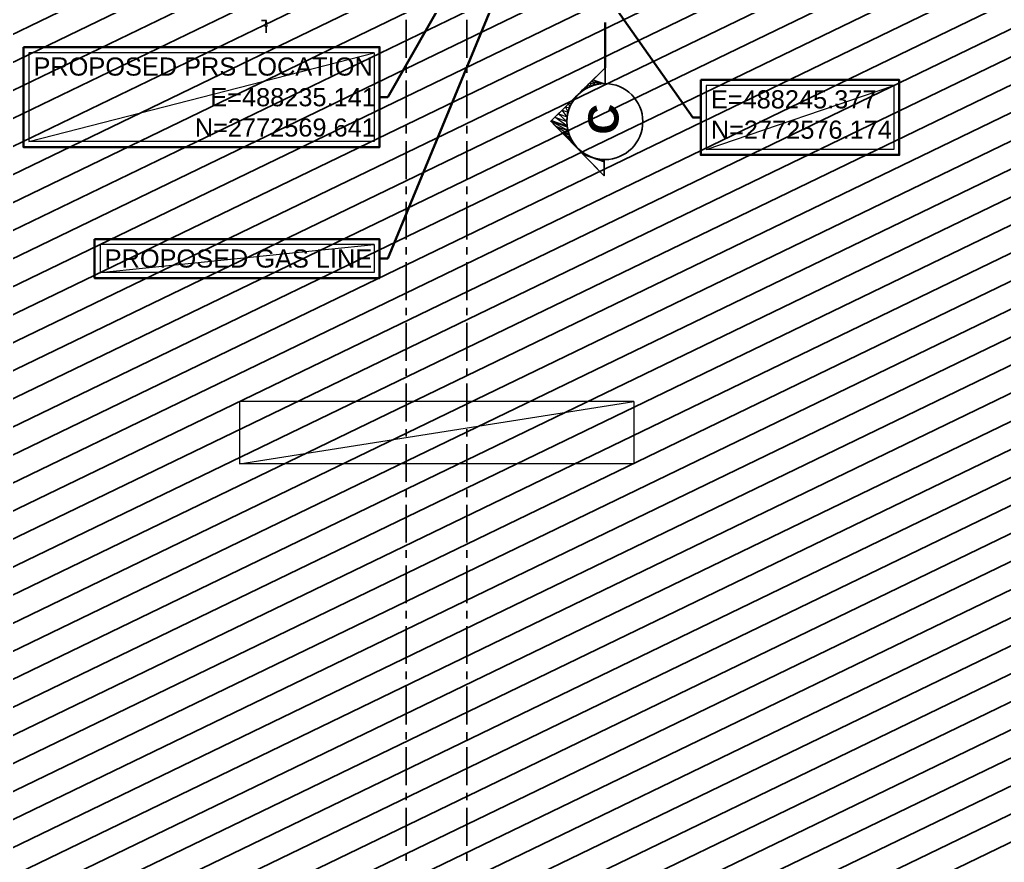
# Model space of a CAD drawing. Header units: inches. Extents: x 27 to 868, y 19 to 613.
# Drawn here: x 262.4 to 554.9, y 220.1 to 470.3 of the extents above; entities that cross this region are included whole.
import ezdxf

# ---------------------------------------------------------------- set-up
doc = ezdxf.new("R2010")
doc.units = ezdxf.units.IN
doc.header["$MEASUREMENT"] = 0
doc.layers.add('PDF_Geometry', color=7, linetype='Continuous')
doc.layers.add('PDF_Text', color=7, linetype='Continuous')
doc.styles.add('PDF Arial', font='arial.ttf')
doc.styles.add('PDF Arial Bold', font='arialbd.ttf')

msp = doc.modelspace()

# ---------------------------------------------------------------- linework, layer by layer
at = {"layer": 'PDF_Geometry', "lineweight": 30}
for points in [[(409.14, 489.96), (408.65, 488.88), (371.72, 399.39), (369.28, 399.39)], [(428.69, 489.1), (462.29, 441.32), (464.68, 441.32)], [(390.68, 480.59), (371.72, 447.35), (369.28, 447.35)], [(263.49, 462.21), (369.28, 462.21), (369.28, 432.53), (263.49, 432.53), (263.49, 462.21)], [(464.68, 452.44), (523.68, 452.44), (523.68, 430.19), (464.68, 430.19), (464.68, 452.44)], [(284.61, 405.15), (369.28, 405.15), (369.28, 393.58), (284.61, 393.58), (284.61, 405.15)]]:
    msp.add_lwpolyline(points, dxfattribs=at)
at = {"layer": 'PDF_Geometry', "color": 132, "lineweight": 25, "true_color": 0x00dddd}
for points in [[(151.12, 413.3), (294.7, 482.66)], [(151.12, 404.97), (311.95, 482.66)], [(151.12, 396.64), (329.2, 482.66)], [(151.12, 388.31), (346.45, 482.66)], [(151.12, 379.97), (363.7, 482.66)], [(151.12, 371.64), (380.9, 482.66)], [(151.12, 363.31), (398.15, 482.66)], [(151.12, 355.02), (415.4, 482.66)], [(151.12, 346.69), (432.65, 482.66)], [(151.12, 338.36), (449.9, 482.66)], [(151.12, 330.03), (467.15, 482.66)], [(151.12, 321.69), (484.4, 482.66)], [(151.12, 313.36), (501.65, 482.66)], [(151.12, 305.03), (518.9, 482.66)], [(151.12, 296.7), (536.11, 482.66)], [(151.12, 288.37), (553.36, 482.66)], [(151.12, 280.03), (570.61, 482.66)], [(151.12, 271.7), (587.86, 482.66)], [(151.12, 263.37), (605.11, 482.66)], [(151.12, 255.04), (621.32, 482.17)], [(151.12, 246.71), (621.32, 473.83)], [(151.12, 238.37), (621.32, 465.5)], [(151.12, 230.04), (621.32, 457.17)], [(151.12, 221.71), (621.32, 448.84)], [(151.12, 213.38), (621.32, 440.51)], [(166.79, 212.61), (621.32, 432.17)], [(184.04, 212.61), (621.32, 423.84)], [(201.29, 212.61), (621.32, 415.51)], [(218.54, 212.61), (621.32, 407.22)], [(235.79, 212.61), (621.32, 398.89)], [(253.04, 212.61), (621.32, 390.56)], [(270.29, 212.61), (621.32, 382.23)], [(287.5, 212.61), (621.32, 373.89)], [(304.74, 212.61), (621.32, 365.56)], [(321.99, 212.61), (621.32, 357.23)], [(339.24, 212.61), (621.32, 348.9)], [(356.49, 212.61), (621.32, 340.57)], [(373.74, 212.61), (621.32, 332.23)], [(390.99, 212.61), (621.32, 323.9)], [(408.24, 212.61), (621.32, 315.57)], [(425.49, 212.61), (621.32, 307.24)], [(442.7, 212.61), (621.32, 298.9)], [(459.95, 212.61), (621.32, 290.57)], [(477.2, 212.61), (621.32, 282.24)], [(494.45, 212.61), (621.32, 273.91)], [(511.7, 212.61), (621.32, 265.58)], [(528.95, 212.61), (621.32, 257.24)]]:
    msp.add_lwpolyline(points, dxfattribs=at)
at = {"layer": 'PDF_Geometry', "lineweight": 25}
for points in [[(334.15, 470.1), (335.73, 470.1)], [(335.55, 468.29), (335.55, 466.49)]]:
    msp.add_lwpolyline(points, dxfattribs=at)
at = {"layer": 'PDF_Geometry', "lineweight": 0}
msp.add_lwpolyline([(335.82, 468.29), (335.24, 468.29), (335.55, 470.1), (335.82, 468.29)], dxfattribs=at)
at = {"layer": 'PDF_Geometry', "color": 9, "lineweight": 25, "true_color": 0xbababa}
for points in [[(377.21, 470.32), (377.21, 459.06)], [(395.23, 470.32), (395.23, 459.06)], [(377.21, 456.81), (377.21, 454.56)], [(395.23, 456.81), (395.23, 454.56)], [(377.21, 452.31), (377.21, 441.05)], [(395.23, 452.31), (395.23, 441.05)], [(377.21, 438.79), (377.21, 436.54)], [(395.23, 438.79), (395.23, 436.54)], [(377.21, 434.29), (377.21, 423.03)], [(395.23, 434.29), (395.23, 423.03)], [(377.21, 420.78), (377.21, 418.53)], [(395.23, 420.78), (395.23, 418.53)], [(377.21, 416.27), (377.21, 405.06)], [(395.23, 416.27), (395.23, 405.06)], [(377.21, 402.81), (377.21, 400.56)], [(395.23, 402.81), (395.23, 400.56)], [(377.21, 398.3), (377.21, 387.04)], [(395.23, 398.3), (395.23, 387.04)], [(377.21, 384.79), (377.21, 382.54)], [(395.23, 384.79), (395.23, 382.54)], [(377.21, 380.29), (377.21, 369.03)], [(395.23, 380.29), (395.23, 369.03)], [(377.21, 366.78), (377.21, 364.53)], [(395.23, 366.78), (395.23, 364.53)], [(377.21, 362.27), (377.21, 351.01)], [(395.23, 362.27), (395.23, 351.01)], [(377.21, 348.76), (377.21, 346.51)], [(395.23, 348.76), (395.23, 346.51)], [(377.21, 344.26), (377.21, 333.04)], [(395.23, 344.26), (395.23, 333.04)], [(377.21, 330.79), (377.21, 328.54)], [(395.23, 330.79), (395.23, 328.54)], [(377.21, 326.29), (377.21, 315.03)], [(395.23, 326.29), (395.23, 315.03)], [(377.21, 312.78), (377.21, 310.52)], [(395.23, 312.78), (395.23, 310.52)], [(377.21, 308.27), (377.21, 297.01)], [(395.23, 308.27), (395.23, 297.01)], [(377.21, 294.76), (377.21, 292.51)], [(395.23, 294.76), (395.23, 292.51)], [(377.21, 290.26), (377.21, 279)], [(395.23, 290.26), (395.23, 279)], [(377.21, 276.75), (377.21, 274.49)], [(395.23, 276.75), (395.23, 274.49)], [(377.21, 272.29), (377.21, 261.03)], [(395.23, 272.29), (395.23, 261.03)], [(377.21, 258.78), (377.21, 256.52)], [(395.23, 258.78), (395.23, 256.52)], [(377.21, 254.27), (377.21, 243.01)], [(395.23, 254.27), (395.23, 243.01)], [(377.21, 240.76), (377.21, 238.51)], [(395.23, 240.76), (395.23, 238.51)], [(377.21, 236.26), (377.21, 225)], [(395.23, 236.26), (395.23, 225)], [(377.21, 222.74), (377.21, 220.49)], [(395.23, 222.74), (395.23, 220.49)]]:
    msp.add_lwpolyline(points, dxfattribs=at)
at = {"layer": 'PDF_Geometry', "color": 6, "lineweight": 30}
msp.add_lwpolyline([(436.3, 456.09), (436.3, 469.56)], dxfattribs=at)
at = {"layer": 'PDF_Geometry', "color": 254, "lineweight": 0, "true_color": 0xdcdcdc}
for points in [[(265.11, 460.55), (265.11, 434.2), (367.66, 460.55), (265.11, 460.55)], [(265.11, 434.2), (367.66, 460.55), (367.66, 434.2), (265.11, 434.2)], [(466.34, 450.77), (466.34, 431.81), (522.01, 450.77), (466.34, 450.77)], [(466.34, 431.81), (522.01, 450.77), (522.01, 431.81), (466.34, 431.81)], [(286.28, 403.53), (286.28, 395.24), (367.66, 403.53), (286.28, 403.53)], [(286.28, 395.24), (367.66, 403.53), (367.66, 395.24), (286.28, 395.24)]]:
    msp.add_lwpolyline(points, dxfattribs=at)
at = {"layer": 'PDF_Geometry', "color": 6, "lineweight": 25}
msp.add_lwpolyline([(436.03, 428.8), (435.99, 423.98), (420.13, 440.19), (436.3, 456.09), (436.26, 451.31)], dxfattribs=at)
at = {"layer": 'PDF_Geometry', "color": 6, "lineweight": 0}
for points in [[(436.3, 456.09), (432.7, 452.53), (436.26, 451.31), (436.3, 456.09)], [(430.4, 450.28), (431.03, 450.05), (431.12, 451), (430.4, 450.28)], [(431.03, 450.05), (431.12, 451), (432.25, 450.59), (431.03, 450.05)], [(431.12, 451), (432.25, 450.59), (431.8, 451.63), (431.12, 451)], [(431.8, 451.63), (433.55, 451), (432.29, 452.13), (431.8, 451.63)], [(432.25, 450.59), (431.8, 451.63), (433.55, 451), (432.25, 450.59)], [(432.29, 452.13), (434.91, 451.22), (432.7, 452.53), (432.29, 452.13)], [(433.55, 451), (432.29, 452.13), (434.91, 451.22), (433.55, 451)], [(434.91, 451.22), (432.7, 452.53), (436.26, 451.31), (434.91, 451.22)], [(426.66, 446.63), (426.93, 446.54), (427.7, 447.62), (426.66, 446.63)], [(426.93, 446.54), (427.7, 447.62), (427.79, 447.58), (426.93, 446.54)], [(427.7, 447.62), (427.79, 447.58), (428.69, 448.57), (427.7, 447.62)], [(427.79, 447.58), (428.69, 448.57), (428.78, 448.57), (427.79, 447.58)], [(428.69, 448.57), (428.78, 448.57), (429.59, 449.47), (428.69, 448.57)], [(428.78, 448.57), (429.59, 449.47), (429.86, 449.38), (428.78, 448.57)], [(429.59, 449.47), (429.86, 449.38), (430.4, 450.28), (429.59, 449.47)], [(429.86, 449.38), (430.4, 450.28), (431.03, 450.05), (429.86, 449.38)], [(424.55, 444.51), (425.67, 444.15), (425.63, 445.59), (424.55, 444.51)], [(425.63, 445.59), (426.26, 445.37), (426.66, 446.63), (425.63, 445.59)], [(425.67, 444.15), (425.63, 445.59), (426.26, 445.37), (425.67, 444.15)], [(426.26, 445.37), (426.66, 446.63), (426.93, 446.54), (426.26, 445.37)], [(421.35, 441.41), (424.91, 440.15), (422.39, 442.4), (421.35, 441.41)], [(422.39, 442.4), (425, 441.5), (423.47, 443.48), (422.39, 442.4)], [(424.91, 440.15), (422.39, 442.4), (425, 441.5), (424.91, 440.15)], [(423.47, 443.48), (425.27, 442.85), (424.55, 444.51), (423.47, 443.48)], [(425, 441.5), (423.47, 443.48), (425.27, 442.85), (425, 441.5)], [(425.27, 442.85), (424.55, 444.51), (425.67, 444.15), (425.27, 442.85)], [(420.13, 440.19), (425, 438.48), (420.31, 440.42), (420.13, 440.19)], [(421.57, 438.7), (425.18, 437.44), (420.13, 440.19), (421.57, 438.7)], [(425.18, 437.44), (420.13, 440.19), (425, 438.48), (425.18, 437.44)], [(420.31, 440.42), (424.95, 438.79), (421.35, 441.41), (420.31, 440.42)], [(425, 438.48), (420.31, 440.42), (424.95, 438.79), (425, 438.48)], [(424.95, 438.79), (421.35, 441.41), (424.91, 440.15), (424.95, 438.79)], [(423.29, 436.95), (425.58, 436.14), (421.57, 438.7), (423.29, 436.95)], [(425.58, 436.14), (421.57, 438.7), (425.18, 437.44), (425.58, 436.14)], [(424.86, 435.33), (426.12, 434.92), (423.29, 436.95), (424.86, 435.33)], [(426.12, 434.92), (423.29, 436.95), (425.58, 436.14), (426.12, 434.92)], [(426.26, 433.93), (426.84, 433.75), (424.86, 435.33), (426.26, 433.93)], [(426.84, 433.75), (424.86, 435.33), (426.12, 434.92), (426.84, 433.75)], [(427.43, 432.71), (427.65, 432.67), (426.26, 433.93), (427.43, 432.71)], [(427.65, 432.67), (426.26, 433.93), (426.84, 433.75), (427.65, 432.67)], [(428.38, 431.77), (428.6, 431.68), (427.43, 432.71), (428.38, 431.77)], [(428.6, 431.68), (427.43, 432.71), (427.65, 432.67), (428.6, 431.68)], [(429.1, 431.05), (429.68, 430.82), (428.38, 431.77), (429.1, 431.05)], [(429.68, 430.82), (428.38, 431.77), (428.6, 431.68), (429.68, 430.82)], [(429.55, 430.55), (430.81, 430.1), (429.1, 431.05), (429.55, 430.55)], [(430.81, 430.1), (429.1, 431.05), (429.68, 430.82), (430.81, 430.1)], [(429.77, 430.33), (432.07, 429.56), (429.55, 430.55), (429.77, 430.33)], [(432.07, 429.56), (429.55, 430.55), (430.81, 430.1), (432.07, 429.56)], [(429.77, 430.33), (436.03, 428.17), (435.99, 423.98), (429.77, 430.33)], [(432.07, 429.56), (436.03, 428.17), (433.33, 429.11), (432.07, 429.56)], [(433.33, 429.11), (436.03, 428.21), (434.68, 428.89), (433.33, 429.11)], [(436.03, 428.17), (433.33, 429.11), (436.03, 428.21), (436.03, 428.17)], [(434.68, 428.89), (436.03, 428.39), (435.45, 428.8), (434.68, 428.89)], [(436.03, 428.21), (434.68, 428.89), (436.03, 428.39), (436.03, 428.21)], [(436.03, 428.8), (435.45, 428.8), (436.03, 428.62), (436.03, 428.8)], [(436.03, 428.39), (435.45, 428.8), (436.03, 428.62), (436.03, 428.39)]]:
    msp.add_lwpolyline(points, dxfattribs=at)
at = {"layer": 'PDF_Geometry', "color": 7, "lineweight": 0, "true_color": 0xffffff}
for points in [[(327.62, 356.91), (327.62, 338.4), (444.81, 356.91), (327.62, 356.91)], [(327.62, 338.4), (444.81, 356.91), (444.81, 338.4), (327.62, 338.4)]]:
    msp.add_lwpolyline(points, dxfattribs=at)
at = {"layer": 'PDF_Geometry', "color": 6, "lineweight": 25}
msp.add_circle((436.19, 440.08), 11.28, dxfattribs=at)
msp.add_arc((436.19, 440.08), 11.28, 89.4118, 269.4232, dxfattribs=at)

# ---------------------------------------------------------------- texts
at = {"layer": 'PDF_Text', "char_height": 5.384, "attachment_point": 7, "style": 'PDF Arial'}
for s, insert in [('\\W1.000837;PROPOSED PRS LOCATION', (266.46, 453.66)), ('\\W1.000893;E=488235.141', (318.99, 444.55)), ('\\W1.000991;E=488245.377', (467.7, 443.92)), ('\\W1.000882;N=2772569.641', (314.37, 435.55)), ('\\W1.000860;N=2772576.174', (467.68, 434.92)), ('\\W1.000830;PROPOSED GAS LINE', (287.62, 396.64))]:
    msp.add_mtext(s, dxfattribs=dict(at, insert=insert))
at = {"layer": 'PDF_Text', "color": 6, "insert": (440.42, 436.28), "char_height": 8.9949, "attachment_point": 7, "rotation": 90.2865, "style": 'PDF Arial Bold'}
msp.add_mtext('\\W1.001239;C', dxfattribs=at)

doc.saveas('drawing.dxf')
